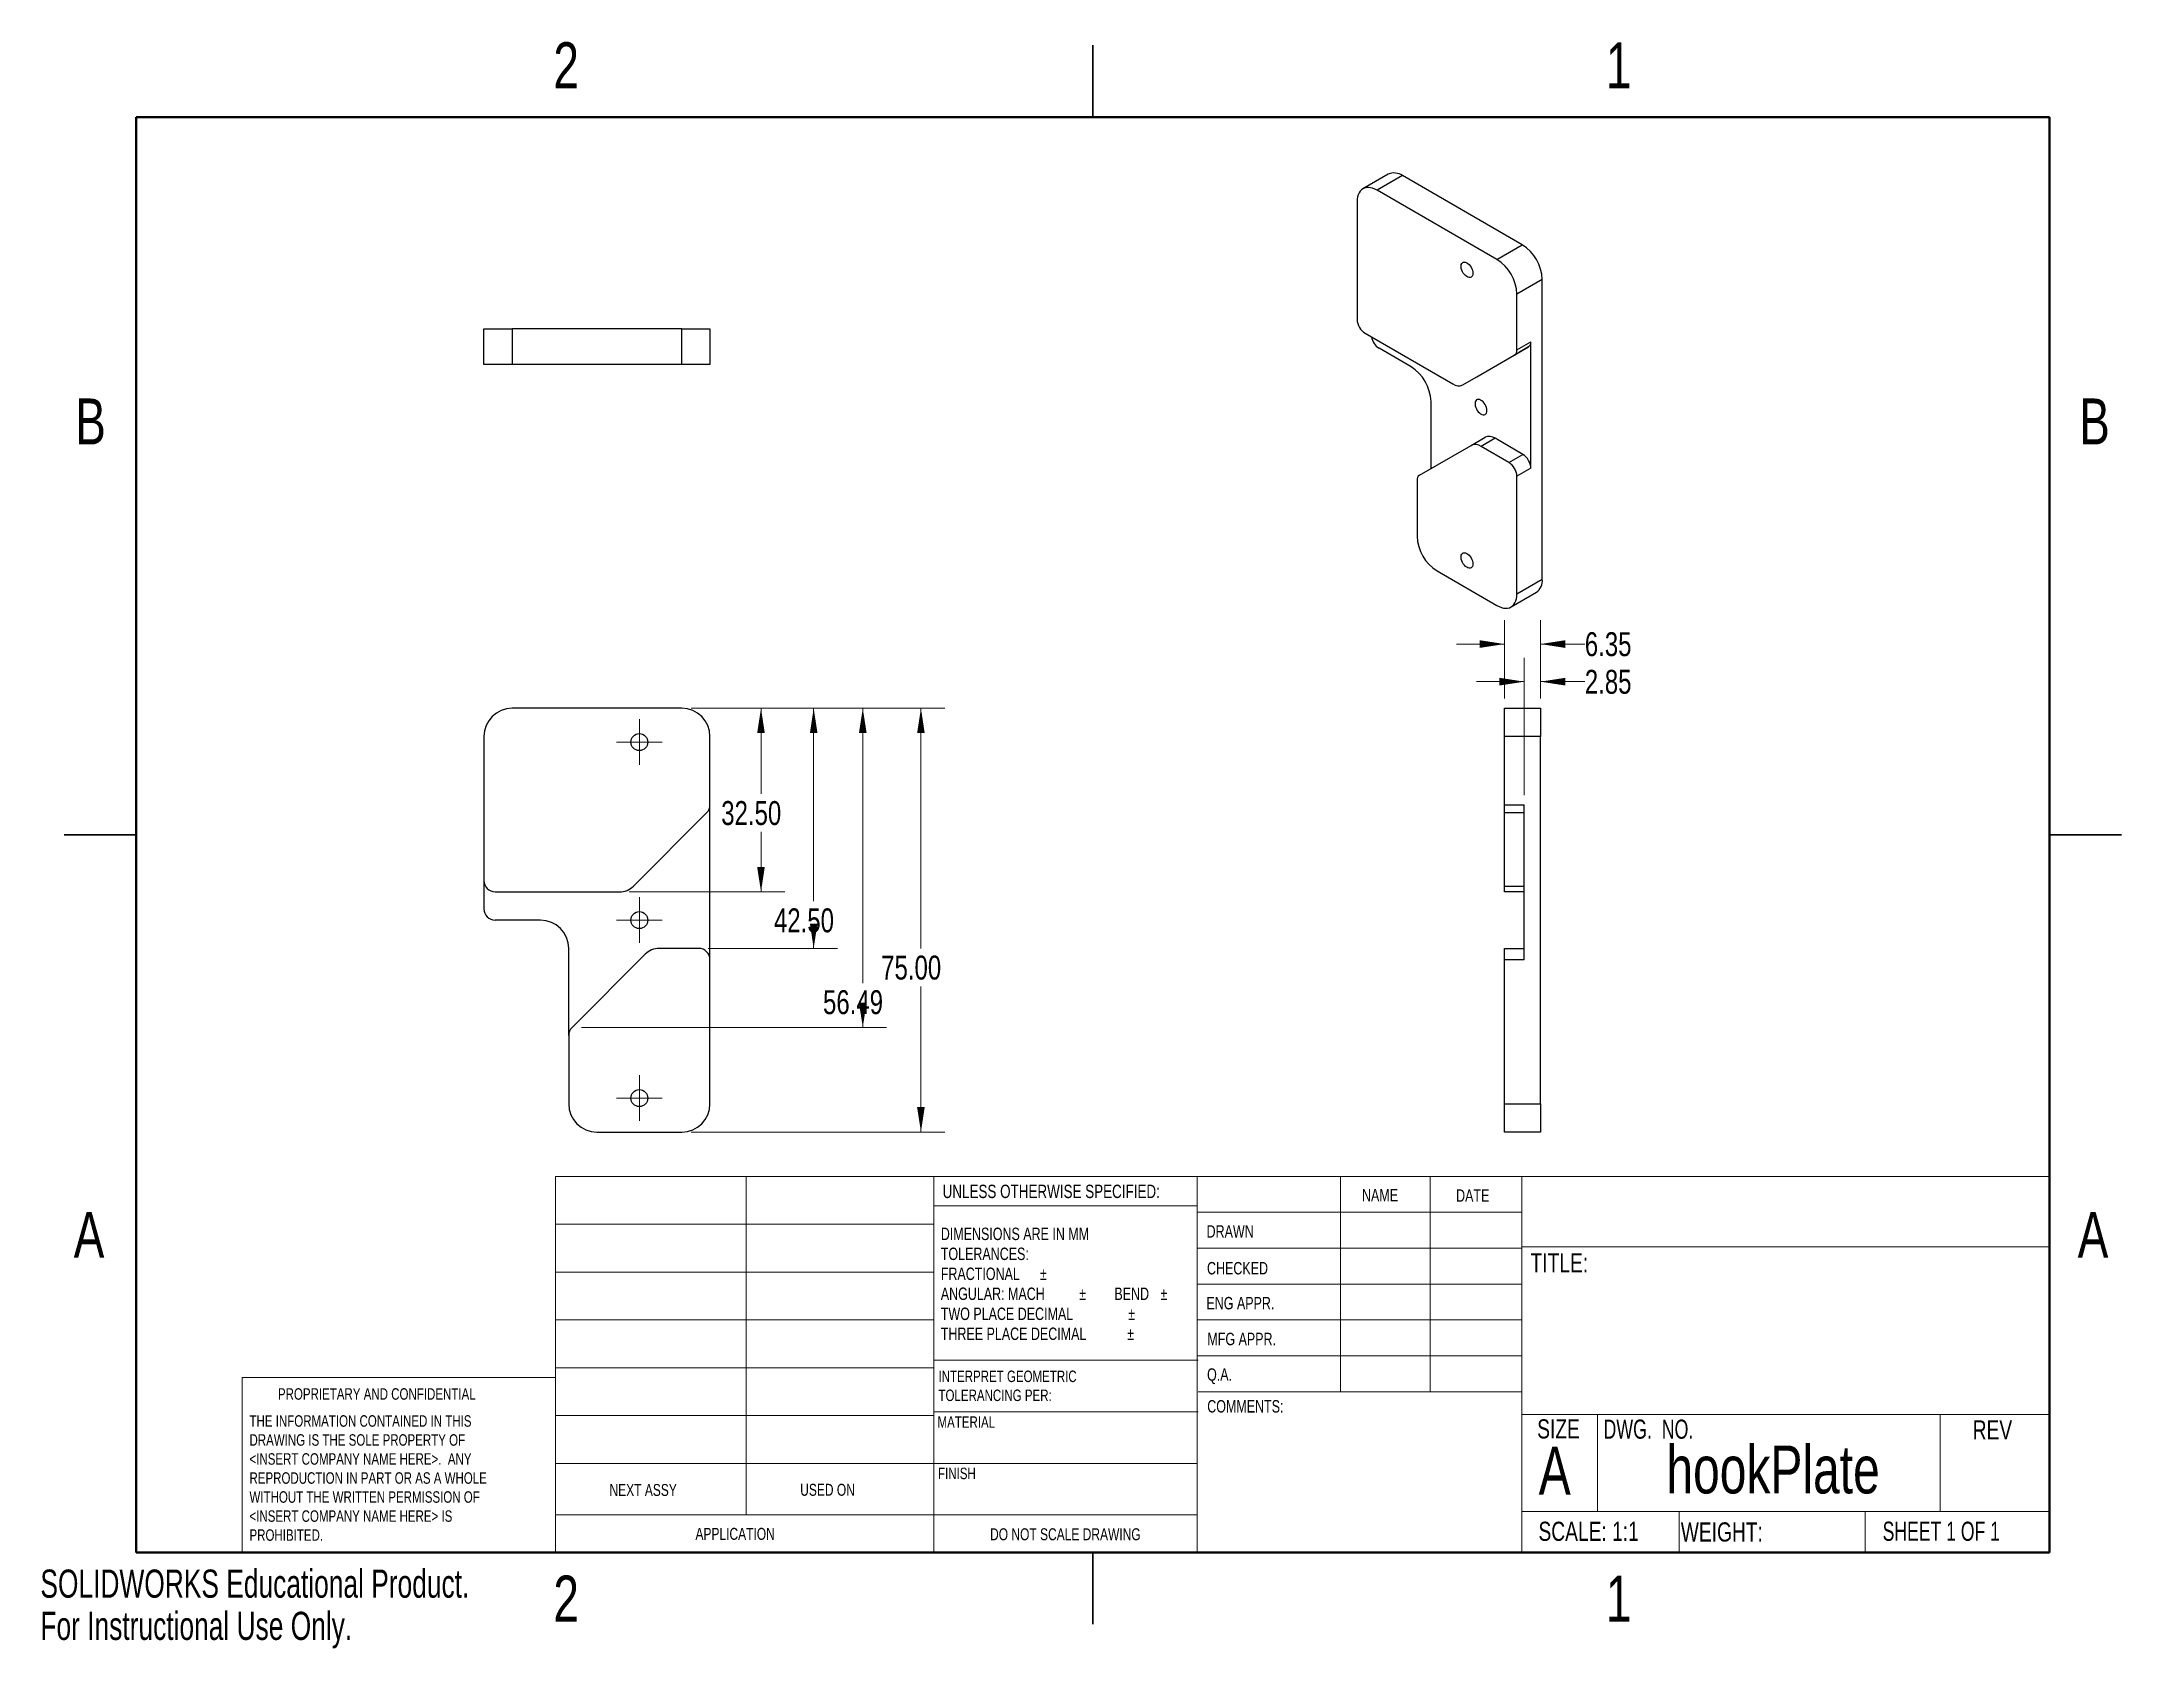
# Model space of a CAD drawing. Header units: millimetres. Extents: x 0 to 276, y 0 to 213.
import ezdxf

# ---------------------------------------------------------------- set-up
doc = ezdxf.new("R2010")
doc.units = ezdxf.units.MM
doc.styles.add('SLDTEXTSTYLE0', font='TXT', dxfattribs={"width": 0.75})
doc.styles.add('SLDTEXTSTYLE1', font='TXT', dxfattribs={"width": 0.6875})
doc.styles.add('SLDTEXTSTYLE2', font='TXT', dxfattribs={"width": 0.694444})
doc.styles.add('SLDTEXTSTYLE3', font='TXT', dxfattribs={"width": 0.7})
doc.dimstyles.new('SLDDIMSTYLE0', dxfattribs={"dimtxt": 3.175, "dimasz": 3.302, "dimexe": 0, "dimexo": 0.0625, "dimgap": 0.79375, "dimtad": 0, "dimtih": 1, "dimtoh": 1, "dimlfac": 1.333333, "dimrnd": 1e-09, "dimzin": 4, "dimdsep": 46, "dimtxsty": 'SLDTEXTSTYLE0', "dimsah": 1, "dimcen": 0.09, "dimadec": 0, "dimazin": 1, "dimtfac": 1, "dimtofl": 0, "dimtmove": 0, "dimatfit": 3, "dimfxl": 0, "dimfrac": 2, "dimtolj": 1, "dimtzin": 12, "dimarcsym": 0})
doc.dimstyles.new('SLDDIMSTYLE1', dxfattribs={"dimtxt": 3.175, "dimasz": 3.302, "dimexe": 0, "dimexo": 0.0625, "dimgap": 0.79375, "dimtad": 0, "dimtih": 1, "dimtoh": 1, "dimlfac": 1.333333, "dimrnd": 1e-09, "dimzin": 12, "dimdsep": 46, "dimtxsty": 'SLDTEXTSTYLE0', "dimsah": 1, "dimcen": 0.09, "dimadec": 0, "dimazin": 3, "dimtfac": 1, "dimtofl": 0, "dimtmove": 0, "dimatfit": 3, "dimfxl": 0, "dimfrac": 2, "dimtolj": 1, "dimtzin": 12, "dimarcsym": 0})
doc.dimstyles.new('SLDDIMSTYLE2', dxfattribs={"dimtxt": 3.175, "dimasz": 3.302, "dimexe": 0, "dimexo": 0.0625, "dimgap": 0.79375, "dimtad": 0, "dimtih": 1, "dimtoh": 1, "dimlfac": 1.333333, "dimrnd": 1e-09, "dimzin": 12, "dimdsep": 46, "dimtxsty": 'SLDTEXTSTYLE0', "dimsah": 1, "dimcen": 0.09, "dimadec": 0, "dimazin": 3, "dimtfac": 1, "dimtmove": 0, "dimatfit": 0, "dimfxl": 0, "dimfrac": 2, "dimtolj": 1, "dimtzin": 12, "dimarcsym": 0})

# ---------------------------------------------------------------- blocks, each defined once
blk = doc.blocks.new('SW_NOTE_0')
at = {"color": 0, "linetype": 'Continuous', "lineweight": 0, "char_height": 1.524, "attachment_point": 1, "style": 'SLDTEXTSTYLE0'}
for s, insert in [('INTERPRET GEOMETRIC', (0, 1.96)), ('TOLERANCING PER:', (0, -0.56))]:
    blk.add_mtext(s, dxfattribs=dict(at, insert=insert))
blk = doc.blocks.new('SW_NOTE_1')
at = {"color": 0, "linetype": 'Continuous', "lineweight": 0, "char_height": 1.651, "attachment_point": 1, "style": 'SLDTEXTSTYLE0'}
for s, insert in [('DIMENSIONS ARE IN MM', (0, 2.13)), ('TOLERANCES:', (0, -0.52)), ('FRACTIONAL', (0, -3.17)), ('%%p', (13.15, -3.17)), ('ANGULAR: MACH', (0, -5.82)), ('%%p', (18.37, -5.82)), ('BEND', (23.04, -5.82)), ('%%p', (29.16, -5.82)), ('TWO PLACE DECIMAL', (0, -8.48)), ('%%p', (24.88, -8.48)), ('THREE PLACE DECIMAL', (0, -11.13)), ('%%p', (24.73, -11.13))]:
    blk.add_mtext(s, dxfattribs=dict(at, insert=insert))
blk = doc.blocks.new('SW_NOTE_2')
at = {"color": 0, "linetype": 'Continuous', "lineweight": 0, "char_height": 1.524, "attachment_point": 1, "style": 'SLDTEXTSTYLE0'}
for s, insert in [('THE INFORMATION CONTAINED IN THIS', (0, 1.96)), ('DRAWING IS THE SOLE PROPERTY OF', (0, -0.56)), ('<INSERT COMPANY NAME HERE>.  ANY', (0, -3.08)), ('WITHOUT THE WRITTEN PERMISSION OF', (0, -8.13)), ('REPRODUCTION IN PART OR AS A WHOLE', (0, -5.61)), ('<INSERT COMPANY NAME HERE> IS', (0, -10.66)), ('PROHIBITED.', (0, -13.18))]:
    blk.add_mtext(s, dxfattribs=dict(at, insert=insert))
blk = doc.blocks.new('_D')
at = {"color": 7, "linetype": 'Continuous', "lineweight": 18}
for p, q in [((86.4, 124.74), (120.05, 124.74)), ((116.88, 124.74), (116.88, 92.85)), ((116.88, 68.49), (116.88, 87.81)), ((86.4, 68.49), (120.05, 68.49))]:
    blk.add_line(p, q, dxfattribs=at)
for points in [[(116.88, 124.74), (116.37, 121.43), (117.38, 121.43)], [(116.88, 68.49), (117.38, 71.79), (116.37, 71.79)]]:
    blk.add_solid(points, dxfattribs=at)
at = {"color": 7, "linetype": 'Continuous', "lineweight": 18, "insert": (111.6, 91.9), "char_height": 3.175, "attachment_point": 1, "style": 'SLDTEXTSTYLE0'}
blk.add_mtext('75.00', dxfattribs=at)
blk = doc.blocks.new('_D_1')
at = {"color": 7, "linetype": 'Continuous', "lineweight": 18}
for p, q in [((86.4, 124.74), (112.33, 124.74)), ((109.16, 124.74), (109.16, 88.26)), ((109.16, 82.37), (109.16, 83.22)), ((71.84, 82.37), (112.33, 82.37))]:
    blk.add_line(p, q, dxfattribs=at)
for points in [[(109.16, 124.74), (108.65, 121.43), (109.67, 121.43)], [(109.16, 82.37), (109.67, 85.67), (108.65, 85.67)]]:
    blk.add_solid(points, dxfattribs=at)
at = {"color": 7, "linetype": 'Continuous', "lineweight": 18, "insert": (103.88, 87.31), "char_height": 3.175, "attachment_point": 1, "style": 'SLDTEXTSTYLE0'}
blk.add_mtext('56.49', dxfattribs=at)
blk = doc.blocks.new('_D_2')
at = {"color": 7, "linetype": 'Continuous', "lineweight": 18}
for p, q in [((86.4, 124.74), (105.82, 124.74)), ((102.64, 124.74), (102.64, 99.12)), ((102.64, 92.86), (102.64, 94.08)), ((88.65, 92.86), (105.82, 92.86))]:
    blk.add_line(p, q, dxfattribs=at)
for points in [[(102.64, 124.74), (102.14, 121.43), (103.15, 121.43)], [(102.64, 92.86), (103.15, 96.16), (102.14, 96.16)]]:
    blk.add_solid(points, dxfattribs=at)
at = {"color": 7, "linetype": 'Continuous', "lineweight": 18, "insert": (97.37, 98.17), "char_height": 3.175, "attachment_point": 1, "style": 'SLDTEXTSTYLE0'}
blk.add_mtext('42.50', dxfattribs=at)
blk = doc.blocks.new('_D_3')
at = {"color": 7, "linetype": 'Continuous', "lineweight": 18}
for p, q in [((86.4, 124.74), (98.82, 124.74)), ((95.65, 124.74), (95.65, 113.36)), ((95.65, 100.36), (95.65, 108.32)), ((78.13, 100.36), (98.82, 100.36))]:
    blk.add_line(p, q, dxfattribs=at)
for points in [[(95.65, 124.74), (95.14, 121.43), (96.15, 121.43)], [(95.65, 100.36), (96.15, 103.66), (95.14, 103.66)]]:
    blk.add_solid(points, dxfattribs=at)
at = {"color": 7, "linetype": 'Continuous', "lineweight": 18, "insert": (90.37, 112.41), "char_height": 3.175, "attachment_point": 1, "style": 'SLDTEXTSTYLE0'}
blk.add_mtext('32.50', dxfattribs=at)
blk = doc.blocks.new('SW_CENTERMARKSYMBOL_0')
at = {"color": 0, "linetype": 'Continuous', "lineweight": 0}
for p, q in [((0, 1.905), (0, 3.03)), ((-1.905, 0), (-3.03, 0)), ((0, 0), (-1.905, 0)), ((0, 0), (0, 1.905)), ((0, 0), (0, -1.905)), ((0, 0), (1.905, 0)), ((1.905, 0), (3.03, 0)), ((0, -1.905), (0, -3.03))]:
    blk.add_line(p, q, dxfattribs=at)
blk = doc.blocks.new('SW_CENTERMARKSYMBOL_1')
at = {"color": 0, "linetype": 'Continuous', "lineweight": 0}
for p, q in [((0, 1.905), (0, 3.03)), ((-1.905, 0), (-3.03, 0)), ((0, 0), (-1.905, 0)), ((0, 0), (0, 1.905)), ((0, 0), (0, -1.905)), ((0, 0), (1.905, 0)), ((1.905, 0), (3.03, 0)), ((0, -1.905), (0, -3.03))]:
    blk.add_line(p, q, dxfattribs=at)
blk = doc.blocks.new('SW_CENTERMARKSYMBOL_2')
at = {"color": 0, "linetype": 'Continuous', "lineweight": 0}
for p, q in [((0, 1.905), (0, 3.03)), ((-1.905, 0), (-3.03, 0)), ((0, 0), (-1.905, 0)), ((0, 0), (0, 1.905)), ((0, 0), (0, -1.905)), ((0, 0), (1.905, 0)), ((1.905, 0), (3.03, 0)), ((0, -1.905), (0, -3.03))]:
    blk.add_line(p, q, dxfattribs=at)
blk = doc.blocks.new('_D_4')
at = {"color": 7, "linetype": 'Continuous', "lineweight": 18}
for p, q in [((194.34, 126.01), (194.34, 136.42)), ((199.11, 126.01), (199.11, 136.42)), ((194.34, 133.25), (187.99, 133.25)), ((199.11, 133.25), (205, 133.25))]:
    blk.add_line(p, q, dxfattribs=at)
for points in [[(194.34, 133.25), (191.04, 133.76), (191.04, 132.74)], [(199.11, 133.25), (202.41, 132.74), (202.41, 133.76)]]:
    blk.add_solid(points, dxfattribs=at)
at = {"color": 7, "linetype": 'Continuous', "lineweight": 18, "insert": (205, 134.82), "char_height": 3.175, "attachment_point": 1, "style": 'SLDTEXTSTYLE0'}
blk.add_mtext('6.35', dxfattribs=at)
blk = doc.blocks.new('_D_5')
at = {"color": 7, "linetype": 'Continuous', "lineweight": 18}
for p, q in [((196.97, 113.18), (196.97, 131.44)), ((199.11, 126.01), (199.11, 131.44)), ((196.97, 128.26), (190.62, 128.26)), ((199.11, 128.26), (205, 128.26))]:
    blk.add_line(p, q, dxfattribs=at)
for points in [[(196.97, 128.26), (193.67, 128.77), (193.67, 127.75)], [(199.11, 128.26), (202.41, 127.75), (202.41, 128.77)]]:
    blk.add_solid(points, dxfattribs=at)
at = {"color": 7, "linetype": 'Continuous', "lineweight": 18, "insert": (205, 129.83), "char_height": 3.175, "attachment_point": 1, "style": 'SLDTEXTSTYLE0'}
blk.add_mtext('2.85', dxfattribs=at)

msp = doc.modelspace()

# ---------------------------------------------------------------- linework, layer by layer
at = {"color": 7, "linetype": 'Continuous', "lineweight": 25}
for p, q in [((139.7, 212.725), (139.7, 203.2)), ((139.7, 203.2), (139.7, 212.725)), ((178.9195, 195.6118), (175.5519, 193.6677)), ((180.7944, 195.4262), (177.4268, 193.4821)), ((193.3367, 184.2975), (177.4268, 193.4821)), ((196.7043, 186.2416), (180.7944, 195.4262)), ((174.7751, 191.9508), (174.7751, 176.3345)), ((193.3367, 184.2975), (196.7043, 186.2416)), ((199.3559, 181.6488), (195.9883, 179.7047)), ((195.9883, 172.2943), (195.9883, 179.7047)), ((199.3559, 141.8424), (199.3559, 181.6488)), ((58.8759, 170.3388), (58.8759, 175.1013)), ((58.8759, 175.1013), (62.6259, 175.1013)), ((62.6259, 175.1013), (62.6259, 170.3388)), ((85.1259, 175.1013), (62.6259, 175.1013)), ((85.1259, 170.3388), (85.1259, 175.1013)), ((85.1259, 175.1013), (88.8759, 175.1013)), ((88.8759, 175.1013), (88.8759, 170.3388)), ((175.8358, 174.4974), (187.492, 167.7684)), ((181.9346, 170.0576), (177.6919, 172.5069)), ((188.8045, 167.6385), (195.6777, 171.6075)), ((190.6607, 168.71), (197.5338, 172.6791)), ((197.5338, 172.6791), (195.6777, 171.6075)), ((195.9883, 172.2943), (197.8445, 173.3658)), ((197.8445, 156.5862), (197.8445, 173.3658)), ((62.6259, 170.3388), (58.8759, 170.3388)), ((85.1259, 170.3388), (62.6259, 170.3388)), ((88.8759, 170.3388), (85.1259, 170.3388)), ((188.8045, 167.6385), (190.6607, 168.71)), ((184.5862, 156.5418), (184.5862, 165.4648)), ((189.9139, 159.6184), (191.7701, 160.6899)), ((193.0826, 160.56), (191.2264, 159.4885)), ((196.7838, 158.4233), (193.0826, 160.56)), ((183.0407, 155.6493), (189.9139, 159.6184)), ((194.9277, 157.3518), (191.2264, 159.4885)), ((194.9277, 157.3518), (196.7838, 158.4233)), ((182.7301, 154.9626), (182.7301, 147.5522)), ((197.8445, 156.5862), (195.9883, 155.5147)), ((195.9883, 139.8983), (195.9883, 155.5147)), ((185.3817, 142.9594), (193.3367, 138.3671)), ((195.9883, 139.8983), (199.3559, 141.8424)), ((195.2115, 138.1814), (198.5791, 140.1255)), ((85.1259, 124.7365), (62.6259, 124.7365)), ((194.3439, 120.9865), (194.3439, 124.7365)), ((194.3439, 124.7365), (199.1064, 124.7365)), ((199.1064, 124.7365), (199.1064, 120.9865)), ((58.8759, 120.9865), (58.8759, 101.8615)), ((88.8759, 111.9111), (88.8759, 120.9865)), ((194.3439, 111.9111), (194.3439, 120.9865)), ((199.1064, 120.9865), (194.3439, 120.9865)), ((199.1064, 72.2365), (199.1064, 120.9865)), ((78.7164, 101.1304), (88.4366, 110.8505)), ((88.8759, 91.3615), (88.8759, 111.9111)), ((194.3439, 111.9111), (196.9689, 111.9111)), ((194.3439, 110.8505), (194.3439, 111.9111)), ((196.9689, 110.8505), (194.3439, 110.8505)), ((194.3439, 101.1304), (194.3439, 110.8505)), ((196.9689, 91.3615), (196.9689, 111.9111)), ((3.175, 107.95), (12.7, 107.95)), ((12.7, 107.95), (3.175, 107.95)), ((276.225, 107.95), (266.7, 107.95)), ((266.7, 107.95), (276.225, 107.95)), ((58.8759, 101.8615), (58.8759, 98.1115)), ((60.3759, 100.3615), (76.8603, 100.3615)), ((194.3439, 101.1304), (196.9689, 101.1304)), ((194.3439, 100.3615), (194.3439, 101.1304)), ((196.9689, 100.3615), (194.3439, 100.3615)), ((66.3759, 96.6115), (60.3759, 96.6115)), ((70.1259, 81.3119), (70.1259, 92.8615)), ((70.5652, 82.3726), (80.2854, 92.0927)), ((87.3759, 92.8615), (82.1415, 92.8615)), ((88.8759, 72.2365), (88.8759, 91.3615)), ((194.3439, 92.8615), (196.9689, 92.8615)), ((194.3439, 91.3615), (194.3439, 92.8615)), ((194.3439, 72.2365), (194.3439, 91.3615)), ((196.9689, 91.3615), (194.3439, 91.3615)), ((70.1259, 81.3119), (70.1259, 72.2365)), ((194.3439, 72.2365), (199.1064, 72.2365)), ((194.3439, 68.4865), (194.3439, 72.2365)), ((199.1064, 72.2365), (199.1064, 68.4865)), ((73.8759, 68.4865), (85.1259, 68.4865)), ((199.1064, 68.4865), (194.3439, 68.4865)), ((139.7, 3.175), (139.7, 12.7)), ((139.7, 12.7), (139.7, 3.175))]:
    msp.add_line(p, q, dxfattribs=at)
at = {"color": 7, "linetype": 'Continuous', "lineweight": 50}
for p, q in [((12.7, 12.7), (12.7, 203.2)), ((12.7, 203.2), (266.7, 203.2)), ((266.7, 203.2), (266.7, 12.7)), ((266.7, 12.7), (12.7, 12.7))]:
    msp.add_line(p, q, dxfattribs=at)
at = {"color": 7, "linetype": 'Continuous', "lineweight": 18}
for p, q in [((68.3541, 62.5944), (266.7, 62.5944)), ((68.3541, 12.7), (68.3541, 62.5944)), ((93.7028, 62.5944), (93.7028, 17.6854)), ((118.5737, 12.7), (118.5737, 62.5944)), ((153.5481, 62.5944), (153.5481, 12.7)), ((172.5601, 62.5944), (172.5601, 34.0194)), ((184.4607, 62.5944), (184.4607, 34.0194)), ((196.6285, 62.5944), (196.6285, 12.7)), ((153.5481, 58.6742), (118.5737, 58.6742)), ((68.3541, 56.2444), (118.5737, 56.2444)), ((153.5481, 57.8319), (196.6285, 57.8319)), ((153.5481, 53.0694), (196.6285, 53.0694)), ((196.6285, 53.2688), (266.7, 53.2688)), ((68.3541, 49.8944), (118.5737, 49.8944)), ((153.5481, 48.3069), (196.6285, 48.3069)), ((68.3541, 43.5444), (118.5737, 43.5444)), ((196.6285, 43.5444), (153.5481, 43.5444)), ((196.6285, 38.7819), (153.5481, 38.7819)), ((26.769, 12.7), (26.769, 35.9244)), ((68.3541, 35.9244), (26.769, 35.9244)), ((68.3541, 37.1944), (118.5737, 37.1944)), ((118.5737, 38.1946), (153.6626, 38.1946)), ((196.6285, 34.0194), (153.6626, 34.0194)), ((68.3541, 30.8444), (118.5737, 30.8444)), ((118.5737, 31.3366), (153.6626, 31.3366)), ((196.6285, 30.9845), (266.7, 30.9845)), ((206.6753, 30.9845), (206.6753, 18.1073)), ((252.1728, 30.9845), (252.1728, 18.1073)), ((68.3541, 24.4944), (118.5737, 24.4944)), ((118.5737, 24.4786), (153.5481, 24.4786)), ((68.3541, 17.6854), (153.5481, 17.6854)), ((196.6285, 18.1073), (266.7, 18.1073)), ((217.5362, 18.1073), (217.5362, 12.7)), ((242.2227, 18.1073), (242.2227, 12.7))]:
    msp.add_line(p, q, dxfattribs=at)
at = {"color": 7, "linetype": 'Continuous', "lineweight": 25, "flags": 128}
for points in [[(177.4268, 193.4821), (177.1299, 193.6342), (176.8367, 193.7459), (176.551, 193.8158), (176.2763, 193.843), (176.016, 193.8272), (175.7735, 193.7685), (175.5518, 193.6676), (175.3536, 193.526), (175.1816, 193.3453), (175.0377, 193.1278), (174.9239, 192.8762), (174.8416, 192.5938), (174.7918, 192.284), (174.7751, 191.9508)], [(190.1547, 182.46), (190.1384, 182.2845), (190.0902, 182.1349), (190.0121, 182.0175), (189.9073, 181.937), (189.78, 181.8967), (189.6355, 181.8983), (189.4797, 181.9416), (189.3189, 182.025), (189.1598, 182.145), (189.0089, 182.2967), (188.8723, 182.4739), (188.7556, 182.6693), (188.6637, 182.8749), (188.6002, 183.0824), (188.5678, 183.2831), (188.5678, 183.469), (188.6002, 183.6324), (188.6637, 183.7665), (188.7556, 183.866), (188.8723, 183.9267), (189.0089, 183.9462), (189.1598, 183.9236), (189.3189, 183.8599), (189.4797, 183.7577), (189.6355, 183.6211), (189.78, 183.4559), (189.9073, 183.2686), (190.0121, 183.0671), (190.0902, 182.8595), (190.1384, 182.6543), (190.1547, 182.46)], [(192.0109, 164.2407), (191.9946, 164.435), (191.9464, 164.6402), (191.8683, 164.8478), (191.7634, 165.0494), (191.6361, 165.2366), (191.4916, 165.4019), (191.3358, 165.5384), (191.1751, 165.6407), (191.016, 165.7044), (190.865, 165.7269), (190.7284, 165.7075), (190.6118, 165.6468), (190.5198, 165.5473), (190.4563, 165.4131), (190.4239, 165.2498), (190.4239, 165.0639), (190.4563, 164.8631), (190.5198, 164.6557), (190.6118, 164.4501), (190.7284, 164.2546), (190.865, 164.0775), (191.016, 163.9258), (191.1751, 163.8058), (191.3358, 163.7224), (191.4916, 163.679), (191.6361, 163.6775), (191.7634, 163.7178), (191.8683, 163.7983), (191.9464, 163.9157), (191.9946, 164.0652), (192.0109, 164.2407)], [(190.1547, 143.8784), (190.1384, 143.7029), (190.0902, 143.5534), (190.0121, 143.436), (189.9073, 143.3555), (189.78, 143.3152), (189.6355, 143.3167), (189.4797, 143.3601), (189.3189, 143.4435), (189.1598, 143.5635), (189.0089, 143.7152), (188.8723, 143.8923), (188.7556, 144.0877), (188.6637, 144.2934), (188.6002, 144.5008), (188.5678, 144.7016), (188.5678, 144.8875), (188.6002, 145.0508), (188.6637, 145.185), (188.7556, 145.2845), (188.8723, 145.3452), (189.0089, 145.3646), (189.1598, 145.342), (189.3189, 145.2783), (189.4797, 145.1761), (189.6355, 145.0396), (189.78, 144.8743), (189.9073, 144.6871), (190.0121, 144.4855), (190.0902, 144.2779), (190.1384, 144.0727), (190.1547, 143.8784)], [(193.3367, 138.3671), (193.6336, 138.2149), (193.9267, 138.1032), (194.2125, 138.0333), (194.4872, 138.0061), (194.7474, 138.022), (194.99, 138.0807), (195.2117, 138.1815), (195.4098, 138.3232), (195.5819, 138.5039), (195.7257, 138.7214), (195.8395, 138.9729), (195.9218, 139.2553), (195.9717, 139.5651), (195.9883, 139.8983)]]:
    msp.add_lwpolyline(points, dxfattribs=at)
at = {"color": 7, "linetype": 'Continuous', "lineweight": 25}
for centre in [(79.5009, 120.2365), (79.5009, 96.6115), (79.5009, 72.9865)]:
    msp.add_circle(centre, 1.125, dxfattribs=at)
for centre, radius, start, end in [((179.6899, 193.8323), 1.9391, 55.280808, 113.408733), ((193.6275, 181.4033), 5.7337, 2.45345, 57.54655), ((190.2599, 179.4593), 5.7337, 2.45345, 57.54655), ((177.0682, 176.4336), 2.2952, 182.476304, 237.523696), ((178.9732, 174.4821), 2.3544, 191.349738, 237.029291), ((195.2373, 172.2204), 0.7546, 305.698039, 5.620379), ((197.0935, 173.2919), 0.7546, 305.698039, 5.620379), ((178.8578, 165.2194), 5.7337, 2.45345, 57.54655), ((188.2609, 168.8416), 1.3203, 234.381827, 294.313952), ((192.3137, 159.4868), 1.3203, 54.381827, 114.313952), ((190.4575, 158.4152), 1.3203, 54.381827, 114.313952), ((195.5514, 156.487), 2.2952, 2.476398, 57.523602), ((183.4811, 155.0365), 0.7546, 125.698039, 185.620379), ((193.6952, 155.4155), 2.2952, 2.476304, 57.523696), ((188.4585, 147.7976), 5.7337, 182.45345, 237.54655), ((197.524, 141.637), 1.8434, 304.915955, 6.396226), ((62.6259, 120.9865), 3.75, 90, 180), ((85.1259, 120.9865), 3.75, 0, 90), ((87.3759, 111.9111), 1.5, 315, 0), ((60.3759, 101.8615), 1.5, 180, 270), ((76.8603, 102.9865), 2.625, 270, 315), ((60.3759, 98.1115), 1.5, 180, 270), ((66.3759, 92.8615), 3.75, 0, 90), ((82.1415, 90.2365), 2.625, 90, 135), ((87.3759, 91.3615), 1.5, 0, 90), ((71.6259, 81.3119), 1.5, 135, 180), ((73.8759, 72.2365), 3.75, 180, 270), ((85.1259, 72.2365), 3.75, 270, 0)]:
    msp.add_arc(centre, radius, start, end, dxfattribs=at)

# ---------------------------------------------------------------- block references
at = {"color": 7, "linetype": 'Continuous', "lineweight": 0}
for name, p in [('SW_CENTERMARKSYMBOL_2', (79.5009, 120.2365)), ('SW_CENTERMARKSYMBOL_1', (79.5009, 96.6115)), ('SW_CENTERMARKSYMBOL_0', (79.5009, 72.9865)), ('SW_NOTE_1', (119.5173, 53.6662)), ('SW_NOTE_0', (119.2089, 34.8636)), ('SW_NOTE_2', (27.7544, 28.9376))]:
    msp.add_blockref(name, p, dxfattribs=at)

# ---------------------------------------------------------------- texts
for s, insert, char_height, attachment_point, style in [('2', (69.7886, 213.1191), 6.096, 2, 'SLDTEXTSTYLE0'), ('1', (209.4886, 213.1191), 6.096, 2, 'SLDTEXTSTYLE0'), ('B', (6.6534, 165.8441), 6.096, 2, 'SLDTEXTSTYLE0'), ('B', (272.6534, 165.8441), 6.096, 2, 'SLDTEXTSTYLE0'), ('UNLESS OTHERWISE SPECIFIED:', (119.758, 61.499), 1.778, 1, 'SLDTEXTSTYLE0'), ('NAME', (175.4238, 60.923), 1.651, 1, 'SLDTEXTSTYLE0'), ('DATE', (187.9149, 60.8789), 1.651, 1, 'SLDTEXTSTYLE0'), ('A', (6.4566, 57.8941), 6.096, 2, 'SLDTEXTSTYLE0'), ('DRAWN', (154.7966, 56.1227), 1.651, 1, 'SLDTEXTSTYLE0'), ('A', (272.4566, 57.8941), 6.096, 2, 'SLDTEXTSTYLE0'), ('CHECKED', (154.8507, 51.2368), 1.651, 1, 'SLDTEXTSTYLE0'), ('TITLE:', (197.7934, 52.393), 2.54, 1, 'SLDTEXTSTYLE0'), ('ENG APPR.', (154.7772, 46.6008), 1.651, 1, 'SLDTEXTSTYLE0'), ('MFG APPR.', (154.9029, 41.8455), 1.651, 1, 'SLDTEXTSTYLE0'), ('Q.A.', (154.8616, 37.123), 1.651, 1, 'SLDTEXTSTYLE0'), ('PROPRIETARY AND CONFIDENTIAL', (31.5296, 34.4829), 1.524, 1, 'SLDTEXTSTYLE0'), ('MATERIAL', (119.0802, 30.753), 1.524, 1, 'SLDTEXTSTYLE0'), ('COMMENTS:', (154.8838, 32.9087), 1.651, 1, 'SLDTEXTSTYLE0'), ('SIZE', (198.6796, 30.358), 2.54, 1, 'SLDTEXTSTYLE0'), ('DWG.  NO.', (207.4807, 30.3225), 2.54, 1, 'SLDTEXTSTYLE2'), ('REV', (256.4849, 30.2233), 2.54, 1, 'SLDTEXTSTYLE0'), ('A', (198.88, 26.7244), 6.35, 1, 'SLDTEXTSTYLE0'), ('hookPlate', (229.9897, 26.8729), 6.35, 2, 'SLDTEXTSTYLE0'), ('FINISH', (119.1497, 23.9382), 1.524, 1, 'SLDTEXTSTYLE0'), ('NEXT ASSY', (75.5415, 21.7713), 1.5875, 1, 'SLDTEXTSTYLE0'), ('USED ON', (100.8541, 21.7976), 1.5875, 1, 'SLDTEXTSTYLE0'), ('SCALE: 1:1', (198.8486, 16.7647), 2.54, 1, 'SLDTEXTSTYLE0'), ('WEIGHT:', (217.74, 16.6777), 2.54, 1, 'SLDTEXTSTYLE0'), ('SHEET 1 OF 1', (244.5309, 16.7729), 2.54, 1, 'SLDTEXTSTYLE1'), ('APPLICATION', (86.9496, 15.9496), 1.5875, 1, 'SLDTEXTSTYLE0'), ('DO NOT SCALE DRAWING', (136.0537, 15.8946), 1.5875, 2, 'SLDTEXTSTYLE0'), ('2', (69.7886, 9.6191), 6.096, 2, 'SLDTEXTSTYLE0'), ('1', (209.4886, 9.6191), 6.096, 2, 'SLDTEXTSTYLE0')]:
    msp.add_mtext(s, dxfattribs=dict(at, insert=insert, char_height=char_height, attachment_point=attachment_point, style=style))
at = {"color": 7, "linetype": 'Continuous', "char_height": 3.73507, "attachment_point": 1, "style": 'SLDTEXTSTYLE3'}
for s, insert in [('SOLIDWORKS Educational Product.', (0, 10.4174)), ('For Instructional Use Only.', (0, 4.8148))]:
    msp.add_mtext(s, dxfattribs=dict(at, insert=insert))

# ---------------------------------------------------------------- dimensions: what is measured, and where the dimension line sits
at = {"color": 7, "linetype": 'Continuous', "lineweight": 18}
for base, p1, picture, middle in [((199.1064, 133.2491), (194.3439, 124.7365), '_D_4', (209.1064, 133.2491)), ((199.1064, 128.2602), (196.9689, 111.9111), '_D_5', (209.1064, 128.2602))]:
    dim = msp.add_linear_dim(base=base, p1=p1, p2=(199.1064, 124.7365), dimstyle='SLDDIMSTYLE2', dxfattribs=at)
    dim.commit()
    dim.dimension.update_dxf_attribs({"geometry": picture, "text_midpoint": middle, "dimtype": 160})
for base, p1, p2, dimstyle, picture, middle in [((109.1589, 82.3726), (85.1259, 124.7365), (70.5652, 82.3726), 'SLDDIMSTYLE1', '_D_1', (109.1589, 85.7422)), ((95.6463, 100.3615), (85.1259, 124.7365), (76.8603, 100.3615), 'SLDDIMSTYLE0', '_D_3', (95.6463, 110.8371)), ((116.8759, 124.7365), (85.1259, 68.4865), (85.1259, 124.7365), 'SLDDIMSTYLE0', '_D', (116.8759, 90.3269)), ((102.6439, 92.8615), (85.1259, 124.7365), (87.3759, 92.8615), 'SLDDIMSTYLE0', '_D_2', (102.6439, 96.6006))]:
    dim = msp.add_linear_dim(base=base, p1=p1, p2=p2, angle=90, dimstyle=dimstyle, dxfattribs=at)
    dim.commit()
    dim.dimension.update_dxf_attribs({"geometry": picture, "text_midpoint": middle, "dimtype": 160})

doc.saveas('drawing.dxf')
